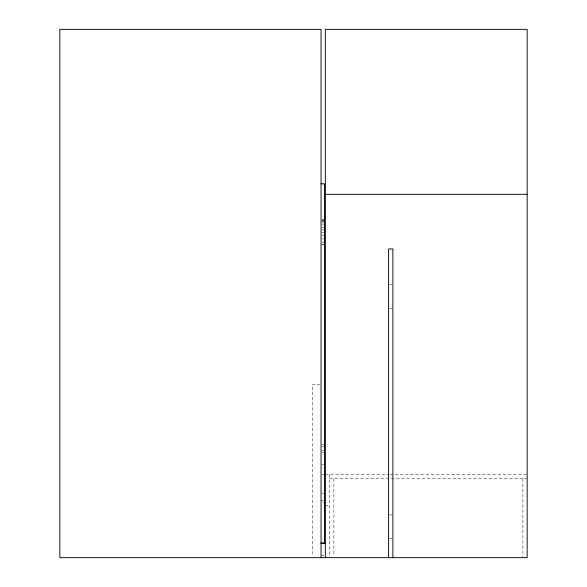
<?xml version="1.0" encoding="UTF-8"?>
<svg xmlns="http://www.w3.org/2000/svg" width="587" height="587" viewBox="0 0 587 587"><rect width="100%" height="100%" fill="white"/><g stroke="black" fill="none" stroke-linecap="round" stroke-linejoin="round"><path stroke-width="0.44" stroke-dasharray="2.94 2.2" d="M321.94 219.45L324.611 219.45M321.94 220.162L323.716 220.162M321.903 220.441L323.613 220.441M321.94 221.328L324.611 221.328M321.94 222.928L323.716 222.928M321.94 224.924L323.716 224.924M321.94 227.264L323.716 227.264M321.94 229.899L323.716 229.899M321.94 232.768L323.716 232.768M321.94 235.798L323.716 235.798M321.94 238.924L323.716 238.924M321.94 242.079L323.716 242.079M321.903 244.185L323.613 244.185M321.94 244.823L323.716 244.823M389.452 284.556L392.021 284.556M389.452 308.307L392.872 308.307M320.194 384.294L312.497 384.294L312.497 555.823M321.94 444.256L323.716 444.256M321.94 446.648L323.716 446.648M321.903 450.787L323.613 450.787M321.94 452.768L323.716 452.768M321.94 464.64L323.716 464.64M321.903 474.538L323.613 474.538M325.323 474.538L389.049 474.538M389.966 474.538L527.17 474.538M329.593 478.809L527.17 478.809M321.903 493.535L323.613 493.535M323.613 500.66L321.045 500.66L323.488 503.081M325.323 505.407L329.593 505.407M389.452 514.902L392.872 514.902M389.452 538.653L392.021 538.653M321.045 555.273L324.464 555.273M522.9 478.809L522.9 557.65M333.871 478.809L333.871 555.816M329.593 474.538L329.593 557.65"/><path stroke-width="0.88" d="M321.045 183.834L324.611 183.834L324.611 543.004L321.045 543.004M325.323 194.319L527.17 194.319M321.045 543.349L325.323 543.349M392.872 557.65L392.872 248.939L388.601 248.939L388.601 557.65M325.323 557.65L325.323 29.35L527.17 29.35L527.17 557.65L59.83 557.65L59.83 29.35L321.045 29.35L321.045 557.65"/></g></svg>
